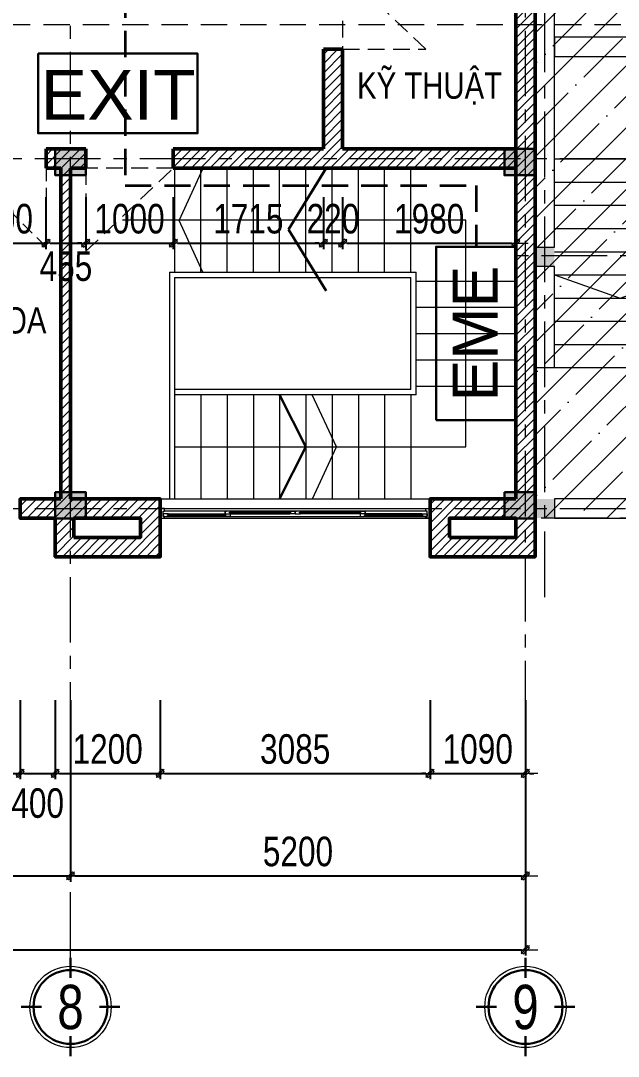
# Model space of a CAD drawing. Header units: millimetres. Extents: x 1109421 to 1726579, y -247837 to 144927.
# Drawn here: x 1678494 to 1685324, y -218979 to -207145 of the extents above; entities that cross this region are included whole.
import ezdxf
from ezdxf.enums import TextEntityAlignment as Align

# ---------------------------------------------------------------- set-up
doc = ezdxf.new("R2010")
doc.units = ezdxf.units.MM
doc.header["$LTSCALE"] = 600
doc.header["$MEASUREMENT"] = 0
for name, pattern in [('00_Hidden', [2.4, 1.6, -0.8]), ('CENTER', [2, 1.25, -0.25, 0.25, -0.25]), ('DASHED', [0.75, 0.5, -0.25]), ('HIDDEN', [0.375, 0.25, -0.125])]:
    doc.linetypes.add(name, pattern=pattern)
doc.layers.get('0').update_dxf_attribs({"lineweight": 0})
doc.layers.get('Defpoints').update_dxf_attribs({"lineweight": 0})
for name, color, linetype, lineweight in [('0.15_Cua', 144, 'Continuous', 15), ('cat1', 30, 'Continuous', 50), ('cat2', 22, 'Continuous', 30), ('dim', 144, 'Continuous', 13), ('hatch1', 136, 'Continuous', 9), ('LC Dim', 8, 'Continuous', 18), ('LC ISO', 153, 'Continuous', 13), ('LC Khac', 4, 'Continuous', 9), ('LC MANH DUT', 35, 'HIDDEN', 5), ('LC Text2', 7, 'Continuous', 25), ('Noi that', 35, 'Continuous', 9), ('PCCC - EXIT - THIET BI', 5, 'Continuous', 30), ('PCCC-ATTOMAT', 3, 'Continuous', 30), ('PCCC-BAO CHAY - DAY', 3, 'DASHED', 35), ('thay1', 63, 'Continuous', 18), ('truc', 76, 'CENTER', 9)]:
    doc.layers.add(name, color=color, linetype=linetype, lineweight=lineweight)
doc.styles.add('chu theo TCVN', font='arial.ttf')
doc.styles.add('EG 1', font='VHAVANB.TTF')
doc.styles.add('HOATBIF', font='hoatbif.shx', dxfattribs={"width": 0.8})
doc.styles.add('T2', font='VHARIAL.TTF', dxfattribs={"width": 0.8})
doc.styles.add('Tahoma', font='tahoma.ttf')
doc.dimstyles.new('1-135', dxfattribs={"dimscale": 135, "dimtxt": 2.5, "dimasz": 0.35, "dimexe": 0.5, "dimexo": 0, "dimgap": 0.8, "dimtad": 1, "dimdec": 0, "dimzin": 0, "dimdsep": 46, "dimtxsty": 'HOATBIF', "dimblk1": 'DOT', "dimblk2": 'DOT', "dimsah": 1, "dimcen": -1, "dimdle": 1, "dimclrd": 256, "dimclre": 256, "dimclrt": 4, "dimadec": 3, "dimazin": 2, "dimtfac": 0.333333, "dimtdec": 0, "dimtix": 1, "dimtmove": 2, "dimatfit": 3, "dimldrblk": 'DOT', "dimfxl": 1, "dimtvp": 0.833333, "dimtolj": 1, "dimtzin": 0, "dimarcsym": 0})

# ---------------------------------------------------------------- blocks, each defined once
blk = doc.blocks.new('t 2')
at = {"layer": 'LC Khac'}
for points in [[(-3380, -13058), (-3600, -13058), (-3600, -12838), (-3380, -12838)], [(-3380, -15934), (-3600, -15934), (-3600, -15714), (-3380, -15714)]]:
    blk.add_hatch(color=256, dxfattribs=at).paths.add_polyline_path(points)
at = {"layer": 'LC Khac', "ltscale": 5}
for p, q in [((-3380, -11829), (-1930, -11829)), ((-3380, -12094), (-1930, -12094)), ((-3380, -12359), (-1930, -12359)), ((-3380, -12624), (-1930, -12624)), ((-3380, -12889), (-1930, -12889)), ((-3380, -13154), (-1930, -13154)), ((-3380, -13419), (-1930, -13419)), ((-3380, -13684), (-1930, -13684)), ((-3380, -13949), (-1930, -13949)), ((-3380, -14214), (-1930, -14214))]:
    blk.add_line(p, q, dxfattribs=at)
for points in [[(-3600, -12838), (-3380, -12838), (-3380, -9544), (-3600, -9544)], [(-3600, -13058), (-3600, -14214), (-3380, -14214), (-3380, -13058)], [(-3380, -15934), (-110, -15934), (-110, -15714), (-3380, -15714)]]:
    blk.add_lwpolyline(points, close=True, dxfattribs=at)
for points in [[(2019, -10438), (-3380, -10438), (-3380, -10658), (2019, -10658)], [(-3380, -13154), (-2630, -13419), (-1880, -13154)]]:
    blk.add_lwpolyline(points, dxfattribs=at)
at = {"layer": 'truc'}
for p, q in [((-3490, -16837), (-3490, 0)), ((2023, -12938), (-3881, -12938)), ((2019, -15934), (-3600, -15934))]:
    blk.add_line(p, q, dxfattribs=at)
blk = doc.blocks.new('KyHieu TrucDinhVi')
at = {"color": 7, "lineweight": 30}
for p, q in [((0, 2.364), (0, 4)), ((-2.364, 0), (-4, 0)), ((2.364, 0), (4, 0)), ((0, -2.364), (0, -4))]:
    blk.add_line(p, q, dxfattribs=at)
blk.add_circle((0, 0), 3.3)
blk.add_circle((0, 0), 3, dxfattribs=at)
at = {"ltscale": 20, "style": 'Tahoma'}
blk.add_attdef('AA', text='', height=3, dxfattribs=at).set_placement((0, 0), align=Align.MIDDLE_CENTER)
blk = doc.blocks.new('DOT')
at = {"layer": 'dim'}
for p, q in [((-3, 0), (3, 0)), ((-1, -1), (1, 1))]:
    blk.add_line(p, q, dxfattribs=at)
blk.add_lwpolyline([(0.5, 1), (-1, -0.5), (-0.5, -1), (1, 0.5)], close=True, dxfattribs=at)
blk = doc.blocks.new('*D1681')
at = {"layer": 'Defpoints', "color": 0, "transparency": 16777216}
for p in [(1673063, -214911), (1679063, -214911), (1679063, -216917)]:
    blk.add_point(p, dxfattribs=at)
at = {"layer": 'dim', "lineweight": -2, "transparency": 16777216}
for p, q in [((1673063, -214911), (1673063, -216985)), ((1679063, -214911), (1679063, -216985)), ((1673111, -216917), (1679016, -216917))]:
    blk.add_line(p, q, dxfattribs=at)
at = {"layer": 'dim', "lineweight": -2, "transparency": 16777216, "xscale": 47.25, "yscale": 47.25, "zscale": 47.25, "rotation": 180}
blk.add_blockref('DOT', (1673063, -216917), dxfattribs=at)
at = {"layer": 'dim', "lineweight": -2, "transparency": 16777216, "xscale": 47.25, "yscale": 47.25, "zscale": 47.25}
blk.add_blockref('DOT', (1679063, -216917), dxfattribs=at)
at = {"layer": 'dim', "color": 4, "transparency": 16777216, "insert": (1676063, -216641), "char_height": 337.5, "attachment_point": 5, "style": 'HOATBIF'}
blk.add_mtext('\\A1;6000', dxfattribs=at)
blk = doc.blocks.new('_Dot')
at = {"color": 0, "linetype": 'ByBlock', "lineweight": -2}
blk.add_line((-0.5, 0), (-1, 0), dxfattribs=at)
at = {"color": 0, "linetype": 'ByBlock', "const_width": 0.5}
blk.add_lwpolyline([(-0.25, 0, 1), (0.25, 0, 1)], format="xyb", close=True, dxfattribs=at)
blk = doc.blocks.new('*D1682')
at = {"layer": 'Defpoints', "color": 0, "transparency": 16777216}
for p in [(1679063, -214911), (1684263, -214911), (1684263, -216917)]:
    blk.add_point(p, dxfattribs=at)
at = {"layer": 'dim', "lineweight": -2, "transparency": 16777216}
for p, q in [((1679063, -214911), (1679063, -216985)), ((1684263, -214911), (1684263, -216985)), ((1679111, -216917), (1684216, -216917))]:
    blk.add_line(p, q, dxfattribs=at)
at = {"layer": 'dim', "lineweight": -2, "transparency": 16777216, "xscale": 47.25, "yscale": 47.25, "zscale": 47.25, "rotation": 180}
blk.add_blockref('DOT', (1679063, -216917), dxfattribs=at)
at = {"layer": 'dim', "lineweight": -2, "transparency": 16777216, "xscale": 47.25, "yscale": 47.25, "zscale": 47.25}
blk.add_blockref('DOT', (1684263, -216917), dxfattribs=at)
at = {"layer": 'dim', "color": 4, "transparency": 16777216, "insert": (1681663, -216641), "char_height": 337.5, "attachment_point": 5, "style": 'HOATBIF'}
blk.add_mtext('\\A1;5200', dxfattribs=at)
blk = doc.blocks.new('*D1705')
at = {"layer": 'Defpoints', "color": 0, "transparency": 16777216}
for p in [(1673903, -214911), (1678488, -214911), (1678488, -215747)]:
    blk.add_point(p, dxfattribs=at)
at = {"layer": 'dim', "lineweight": -2, "transparency": 16777216}
for p, q in [((1673903, -214911), (1673903, -215814)), ((1678488, -214911), (1678488, -215814)), ((1673951, -215747), (1678441, -215747))]:
    blk.add_line(p, q, dxfattribs=at)
at = {"layer": 'dim', "lineweight": -2, "transparency": 16777216, "xscale": 47.25, "yscale": 47.25, "zscale": 47.25, "rotation": 180}
blk.add_blockref('DOT', (1673903, -215747), dxfattribs=at)
at = {"layer": 'dim', "lineweight": -2, "transparency": 16777216, "xscale": 47.25, "yscale": 47.25, "zscale": 47.25}
blk.add_blockref('DOT', (1678488, -215747), dxfattribs=at)
at = {"layer": 'dim', "color": 4, "transparency": 16777216, "insert": (1676196, -215470), "char_height": 337.5, "attachment_point": 5, "style": 'HOATBIF'}
blk.add_mtext('\\A1;4585', dxfattribs=at)
blk = doc.blocks.new('*D1706')
at = {"layer": 'Defpoints', "color": 0, "transparency": 16777216}
for p in [(1678488, -214911), (1678888, -214911), (1678888, -215747)]:
    blk.add_point(p, dxfattribs=at)
at = {"layer": 'dim', "lineweight": -2, "transparency": 16777216}
for p, q in [((1678488, -214911), (1678488, -215814)), ((1678888, -214911), (1678888, -215814)), ((1678536, -215747), (1678841, -215747))]:
    blk.add_line(p, q, dxfattribs=at)
at = {"layer": 'dim', "lineweight": -2, "transparency": 16777216, "xscale": 47.25, "yscale": 47.25, "zscale": 47.25, "rotation": 180}
blk.add_blockref('DOT', (1678488, -215747), dxfattribs=at)
at = {"layer": 'dim', "lineweight": -2, "transparency": 16777216, "xscale": 47.25, "yscale": 47.25, "zscale": 47.25}
blk.add_blockref('DOT', (1678888, -215747), dxfattribs=at)
at = {"layer": 'dim', "color": 4, "transparency": 16777216, "insert": (1678688, -216088), "char_height": 337.5, "attachment_point": 5, "style": 'HOATBIF'}
blk.add_mtext('\\A1;400', dxfattribs=at)
blk = doc.blocks.new('*D1707')
at = {"layer": 'Defpoints', "color": 0, "transparency": 16777216}
for p in [(1678888, -214911), (1680088, -214911), (1680088, -215747)]:
    blk.add_point(p, dxfattribs=at)
at = {"layer": 'dim', "lineweight": -2, "transparency": 16777216}
for p, q in [((1678888, -214911), (1678888, -215814)), ((1680088, -214911), (1680088, -215814)), ((1678936, -215747), (1680041, -215747))]:
    blk.add_line(p, q, dxfattribs=at)
at = {"layer": 'dim', "lineweight": -2, "transparency": 16777216, "xscale": 47.25, "yscale": 47.25, "zscale": 47.25, "rotation": 180}
blk.add_blockref('DOT', (1678888, -215747), dxfattribs=at)
at = {"layer": 'dim', "lineweight": -2, "transparency": 16777216, "xscale": 47.25, "yscale": 47.25, "zscale": 47.25}
blk.add_blockref('DOT', (1680088, -215747), dxfattribs=at)
at = {"layer": 'dim', "color": 4, "transparency": 16777216, "insert": (1679488, -215470), "char_height": 337.5, "attachment_point": 5, "style": 'HOATBIF'}
blk.add_mtext('\\A1;1200', dxfattribs=at)
blk = doc.blocks.new('*D1708')
at = {"layer": 'Defpoints', "color": 0, "transparency": 16777216}
for p in [(1680088, -214911), (1683173, -214911), (1683173, -215747)]:
    blk.add_point(p, dxfattribs=at)
at = {"layer": 'dim', "lineweight": -2, "transparency": 16777216}
for p, q in [((1680088, -214911), (1680088, -215814)), ((1683173, -214911), (1683173, -215814)), ((1680136, -215747), (1683126, -215747))]:
    blk.add_line(p, q, dxfattribs=at)
at = {"layer": 'dim', "lineweight": -2, "transparency": 16777216, "xscale": 47.25, "yscale": 47.25, "zscale": 47.25, "rotation": 180}
blk.add_blockref('DOT', (1680088, -215747), dxfattribs=at)
at = {"layer": 'dim', "lineweight": -2, "transparency": 16777216, "xscale": 47.25, "yscale": 47.25, "zscale": 47.25}
blk.add_blockref('DOT', (1683173, -215747), dxfattribs=at)
at = {"layer": 'dim', "color": 4, "transparency": 16777216, "insert": (1681631, -215470), "char_height": 337.5, "attachment_point": 5, "style": 'HOATBIF'}
blk.add_mtext('\\A1;3085', dxfattribs=at)
blk = doc.blocks.new('*D1709')
at = {"layer": 'Defpoints', "color": 0, "transparency": 16777216}
for p in [(1683173, -214911), (1684263, -214911), (1684263, -215747)]:
    blk.add_point(p, dxfattribs=at)
at = {"layer": 'dim', "lineweight": -2, "transparency": 16777216}
for p, q in [((1683173, -214911), (1683173, -215814)), ((1684263, -214911), (1684263, -215814)), ((1683126, -215747), (1683079, -215747)), ((1683173, -215747), (1684263, -215747)), ((1684311, -215747), (1684358, -215747))]:
    blk.add_line(p, q, dxfattribs=at)
at = {"layer": 'dim', "lineweight": -2, "transparency": 16777216, "xscale": 47.25, "yscale": 47.25, "zscale": 47.25}
blk.add_blockref('DOT', (1683173, -215747), dxfattribs=at)
at = {"layer": 'dim', "lineweight": -2, "transparency": 16777216, "xscale": 47.25, "yscale": 47.25, "zscale": 47.25, "rotation": 180}
blk.add_blockref('DOT', (1684263, -215747), dxfattribs=at)
at = {"layer": 'dim', "color": 4, "transparency": 16777216, "insert": (1683718, -215470), "char_height": 337.5, "attachment_point": 5, "style": 'HOATBIF'}
blk.add_mtext('\\A1;1090', dxfattribs=at)
blk = doc.blocks.new('*D1710')
at = {"layer": 'Defpoints', "color": 0, "transparency": 16777216}
for p in [(1642463, -214911), (1684263, -214911), (1684263, -217762)]:
    blk.add_point(p, dxfattribs=at)
at = {"layer": 'dim', "lineweight": -2, "transparency": 16777216}
for p, q in [((1642463, -214911), (1642463, -217829)), ((1684263, -214911), (1684263, -217829)), ((1642511, -217762), (1684216, -217762))]:
    blk.add_line(p, q, dxfattribs=at)
at = {"layer": 'dim', "lineweight": -2, "transparency": 16777216, "xscale": 47.25, "yscale": 47.25, "zscale": 47.25, "rotation": 180}
blk.add_blockref('DOT', (1642463, -217762), dxfattribs=at)
at = {"layer": 'dim', "lineweight": -2, "transparency": 16777216, "xscale": 47.25, "yscale": 47.25, "zscale": 47.25}
blk.add_blockref('DOT', (1684263, -217762), dxfattribs=at)
at = {"layer": 'dim', "color": 4, "transparency": 16777216, "insert": (1664478, -217485), "char_height": 337.5, "attachment_point": 5, "style": 'HOATBIF'}
blk.add_mtext('\\A1;41800', dxfattribs=at)
blk = doc.blocks.new('*U611')
for p, q in [((50, 0), (3035, 0)), ((50, -110), (3035, -110)), ((95, -20), (741, -20)), ((801, -50), (1482, -50)), ((801, -80), (1482, -80)), ((2284, -50), (1602, -50)), ((2284, -80), (1602, -80)), ((2990, -20), (2344, -20)), ((2990, -50), (2344, -50))]:
    blk.add_line(p, q)
at = {"color": 8, "lineweight": 5}
for p, q in [((50, -20), (3035, -20)), ((3035, -80), (50, -80)), ((95, -30), (741, -30)), ((95, -40), (741, -40)), ((95, -50), (741, -50)), ((801, -60), (1482, -60)), ((801, -70), (1482, -70)), ((2284, -60), (1602, -60)), ((2284, -70), (1602, -70)), ((2990, -30), (2344, -30)), ((2990, -40), (2344, -40))]:
    blk.add_line(p, q, dxfattribs=at)
for points in [[(50, -20), (35, -20), (35, -80), (50, -80), (50, -110), (0, -110), (0, 0), (0, 0), (0, 0), (50, 0), (50, -20), (35, -20)], [(3035, -20), (3050, -20), (3050, -80), (3035, -80), (3035, -110), (3085, -110), (3085, 0), (3085, 0), (3085, 0), (3035, 0), (3035, -20), (3050, -20)], [(95, -40), (95, -50), (35, -50), (35, -20), (95, -20), (95, -30), (85, -30), (85, -40), (95, -40)], [(741, -40), (741, -50), (801, -50), (801, -20), (741, -20), (741, -30), (751, -30), (751, -40), (741, -40)], [(801, -70), (801, -80), (741, -80), (741, -50), (801, -50), (801, -60), (791, -60), (791, -70), (801, -70)], [(741, -50), (741, -80), (756, -80)], [(1482, -70), (1482, -80), (1542, -80), (1542, -50), (1482, -50), (1482, -60), (1492, -60), (1492, -70), (1482, -70)], [(1542, -50), (1542, -80), (1527, -80)], [(1542, -50), (1542, -80), (1557, -80)], [(1602, -70), (1602, -80), (1542, -80), (1542, -50), (1602, -50), (1602, -60), (1592, -60), (1592, -70), (1602, -70)], [(2344, -40), (2344, -50), (2284, -50), (2284, -20), (2344, -20), (2344, -30), (2334, -30), (2334, -40), (2344, -40)], [(2284, -70), (2284, -80), (2344, -80), (2344, -50), (2284, -50), (2284, -60), (2294, -60), (2294, -70), (2284, -70)], [(2344, -50), (2344, -80), (2329, -80)], [(2990, -40), (2990, -50), (3050, -50), (3050, -20), (2990, -20), (2990, -30), (3000, -30), (3000, -40), (2990, -40)]]:
    blk.add_lwpolyline(points)
for centre, start, end in [((94, -32), 14.2151, 83.5658), ((94, -38), 276.4342, 345.7849), ((742, -32), 96.4342, 165.7849), ((742, -38), 194.2151, 263.5658), ((800, -62), 14.2151, 83.5658), ((800, -68), 276.4342, 345.7849), ((1483, -62), 96.4342, 165.7849), ((1483, -68), 194.2151, 263.5658), ((1602, -62), 14.2151, 83.5658), ((1602, -68), 276.4342, 345.7849), ((2285, -62), 96.4342, 165.7849), ((2285, -68), 194.2151, 263.5658), ((2343, -32), 14.2151, 83.5658), ((2343, -38), 276.4342, 345.7849), ((2991, -32), 96.4342, 165.7849), ((2991, -38), 194.2151, 263.5658)]:
    blk.add_arc(centre, 8.25, start, end, dxfattribs=at)
blk = doc.blocks.new('*D1751')
at = {"layer": 'Defpoints', "color": 0, "transparency": 16777216}
for p in [(1677883, -209162), (1678783, -209162), (1678783, -209687)]:
    blk.add_point(p, dxfattribs=at)
at = {"layer": 'dim', "lineweight": -2, "transparency": 16777216}
for p, q in [((1677883, -209162), (1677883, -209754)), ((1678783, -209162), (1678783, -209754)), ((1677836, -209687), (1677789, -209687)), ((1677883, -209687), (1678783, -209687)), ((1678831, -209687), (1678878, -209687))]:
    blk.add_line(p, q, dxfattribs=at)
at = {"layer": 'dim', "lineweight": -2, "transparency": 16777216, "xscale": 47.25, "yscale": 47.25, "zscale": 47.25}
blk.add_blockref('DOT', (1677883, -209687), dxfattribs=at)
at = {"layer": 'dim', "lineweight": -2, "transparency": 16777216, "xscale": 47.25, "yscale": 47.25, "zscale": 47.25, "rotation": 180}
blk.add_blockref('DOT', (1678783, -209687), dxfattribs=at)
at = {"layer": 'dim', "color": 4, "transparency": 16777216, "insert": (1678333, -209410), "char_height": 337.5, "attachment_point": 5, "style": 'HOATBIF'}
blk.add_mtext('\\A1;900', dxfattribs=at)
blk = doc.blocks.new('*D1752')
at = {"layer": 'Defpoints', "color": 0, "transparency": 16777216}
for p in [(1678783, -209162), (1679238, -209162), (1679238, -209687)]:
    blk.add_point(p, dxfattribs=at)
at = {"layer": 'dim', "lineweight": -2, "transparency": 16777216}
for p, q in [((1678783, -209162), (1678783, -209754)), ((1679238, -209162), (1679238, -209754)), ((1678831, -209687), (1679191, -209687))]:
    blk.add_line(p, q, dxfattribs=at)
at = {"layer": 'dim', "lineweight": -2, "transparency": 16777216, "xscale": 47.25, "yscale": 47.25, "zscale": 47.25, "rotation": 180}
blk.add_blockref('DOT', (1678783, -209687), dxfattribs=at)
at = {"layer": 'dim', "lineweight": -2, "transparency": 16777216, "xscale": 47.25, "yscale": 47.25, "zscale": 47.25}
blk.add_blockref('DOT', (1679238, -209687), dxfattribs=at)
at = {"layer": 'dim', "color": 4, "transparency": 16777216, "insert": (1679011, -209952), "char_height": 337.5, "attachment_point": 5, "style": 'HOATBIF'}
blk.add_mtext('\\A1;455', dxfattribs=at)
blk = doc.blocks.new('*D1753')
at = {"layer": 'Defpoints', "color": 0, "transparency": 16777216}
for p in [(1679238, -209162), (1680238, -209162), (1680238, -209687)]:
    blk.add_point(p, dxfattribs=at)
at = {"layer": 'dim', "lineweight": -2, "transparency": 16777216}
for p, q in [((1679238, -209162), (1679238, -209754)), ((1680238, -209162), (1680238, -209754)), ((1679191, -209687), (1679144, -209687)), ((1679238, -209687), (1680238, -209687)), ((1680286, -209687), (1680333, -209687))]:
    blk.add_line(p, q, dxfattribs=at)
at = {"layer": 'dim', "lineweight": -2, "transparency": 16777216, "xscale": 47.25, "yscale": 47.25, "zscale": 47.25}
blk.add_blockref('DOT', (1679238, -209687), dxfattribs=at)
at = {"layer": 'dim', "lineweight": -2, "transparency": 16777216, "xscale": 47.25, "yscale": 47.25, "zscale": 47.25, "rotation": 180}
blk.add_blockref('DOT', (1680238, -209687), dxfattribs=at)
at = {"layer": 'dim', "color": 4, "transparency": 16777216, "insert": (1679738, -209410), "char_height": 337.5, "attachment_point": 5, "style": 'HOATBIF'}
blk.add_mtext('\\A1;1000', dxfattribs=at)
blk = doc.blocks.new('*D1754')
at = {"layer": 'Defpoints', "color": 0, "transparency": 16777216}
for p in [(1680238, -209162), (1681953, -209162), (1681953, -209687)]:
    blk.add_point(p, dxfattribs=at)
at = {"layer": 'dim', "lineweight": -2, "transparency": 16777216}
for p, q in [((1680238, -209162), (1680238, -209754)), ((1681953, -209162), (1681953, -209754)), ((1680286, -209687), (1681906, -209687))]:
    blk.add_line(p, q, dxfattribs=at)
at = {"layer": 'dim', "lineweight": -2, "transparency": 16777216, "xscale": 47.25, "yscale": 47.25, "zscale": 47.25, "rotation": 180}
blk.add_blockref('DOT', (1680238, -209687), dxfattribs=at)
at = {"layer": 'dim', "lineweight": -2, "transparency": 16777216, "xscale": 47.25, "yscale": 47.25, "zscale": 47.25}
blk.add_blockref('DOT', (1681953, -209687), dxfattribs=at)
at = {"layer": 'dim', "color": 4, "transparency": 16777216, "insert": (1681096, -209410), "char_height": 337.5, "attachment_point": 5, "style": 'HOATBIF'}
blk.add_mtext('\\A1;1715', dxfattribs=at)
blk = doc.blocks.new('*D1755')
at = {"layer": 'Defpoints', "color": 0, "transparency": 16777216}
for p in [(1681953, -209162), (1682173, -209162), (1682173, -209687)]:
    blk.add_point(p, dxfattribs=at)
at = {"layer": 'dim', "lineweight": -2, "transparency": 16777216}
for p, q in [((1681953, -209162), (1681953, -209754)), ((1682173, -209162), (1682173, -209754)), ((1681906, -209687), (1681859, -209687)), ((1681953, -209687), (1682173, -209687)), ((1682221, -209687), (1682268, -209687))]:
    blk.add_line(p, q, dxfattribs=at)
at = {"layer": 'dim', "lineweight": -2, "transparency": 16777216, "xscale": 47.25, "yscale": 47.25, "zscale": 47.25}
blk.add_blockref('DOT', (1681953, -209687), dxfattribs=at)
at = {"layer": 'dim', "lineweight": -2, "transparency": 16777216, "xscale": 47.25, "yscale": 47.25, "zscale": 47.25, "rotation": 180}
blk.add_blockref('DOT', (1682173, -209687), dxfattribs=at)
at = {"layer": 'dim', "color": 4, "transparency": 16777216, "insert": (1682063, -209410), "char_height": 337.5, "attachment_point": 5, "style": 'HOATBIF'}
blk.add_mtext('\\A1;220', dxfattribs=at)
blk = doc.blocks.new('*D1756')
at = {"layer": 'Defpoints', "color": 0, "transparency": 16777216}
for p in [(1682173, -209162), (1684153, -209162), (1684153, -209687)]:
    blk.add_point(p, dxfattribs=at)
at = {"layer": 'dim', "lineweight": -2, "transparency": 16777216}
for p, q in [((1682173, -209162), (1682173, -209754)), ((1684153, -209162), (1684153, -209754)), ((1682221, -209687), (1684106, -209687))]:
    blk.add_line(p, q, dxfattribs=at)
at = {"layer": 'dim', "lineweight": -2, "transparency": 16777216, "xscale": 47.25, "yscale": 47.25, "zscale": 47.25, "rotation": 180}
blk.add_blockref('DOT', (1682173, -209687), dxfattribs=at)
at = {"layer": 'dim', "lineweight": -2, "transparency": 16777216, "xscale": 47.25, "yscale": 47.25, "zscale": 47.25}
blk.add_blockref('DOT', (1684153, -209687), dxfattribs=at)
at = {"layer": 'dim', "color": 4, "transparency": 16777216, "insert": (1683163, -209410), "char_height": 337.5, "attachment_point": 5, "style": 'HOATBIF'}
blk.add_mtext('\\A1;1980', dxfattribs=at)
blk = doc.blocks.new('COT BT')
at = {"layer": 'cat2', "ltscale": 2}
h = blk.add_hatch(color=256, dxfattribs=at)
h.dxf.hatch_style = 1
h.paths.add_polyline_path([(240, 190), (-110, 190), (-110, -110), (240, -110)])
blk.add_lwpolyline([(-110, 190), (240, 190), (240, -110), (-110, -110)], close=True, dxfattribs=at)

msp = doc.modelspace()

# ---------------------------------------------------------------- hatches: boundary and pattern name
at = {"layer": 'hatch1'}
h = msp.add_hatch(dxfattribs=at)
h.set_pattern_fill('ANSI35', color=256, scale=2000)
h.set_pattern_definition([(45, (-405632.86, -255874.6), (-353.55339, 353.55339), []), (45, (-405279.3, -255874.6), (-353.55339, 353.55339), [625, -125, 0, -125])])
h.paths.add_polyline_path([(1686935.2, -198533.3), (1684373.4, -198533.3), (1684373.4, -212830.3), (1686935.2, -212830.3)])
h.paths.add_polyline_path([(1684806.6, -205939.1), (1686494.2, -205939.1), (1686494.2, -205216), (1684806.6, -205216)], flags=24)
h.paths.add_polyline_path([(1684408.5, -205419.6), (1686915.8, -205419.6), (1686915.8, -204688.2), (1684408.5, -204688.2)], flags=24)
h = msp.add_hatch(dxfattribs=at)
h.set_pattern_fill('ANSI31', color=256, scale=600)
h.set_pattern_definition([(45, (-379140.31, -175305.75), (-53.0330086, 53.0330086), [])])
h.paths.add_polyline_path([(1684373.4, -200610.3), (1642353.4, -200610.3), (1642353.4, -206120.3), (1642573.4, -206120.3), (1642573.4, -200830.3), (1644813.4, -200830.3), (1644813.4, -206620.3), (1645033.4, -206620.3), (1645033.4, -200830.3), (1654353.4, -200830.3), (1654353.4, -206020.3), (1654573.4, -206020.3), (1654573.4, -205830.3), (1657853.4, -205830.3), (1657853.4, -205720.3), (1654573.4, -205720.3), (1654573.4, -200830.3), (1659073.4, -200830.3), (1659073.4, -205720.3), (1658853.4, -205720.3), (1658853.4, -205830.3), (1659695.2, -205830.3), (1659915.2, -205610.3), (1659293.4, -205610.3), (1659293.4, -200830.3), (1661753.4, -200830.3), (1661753.4, -205610.3), (1661075.2, -205610.3), (1661295.2, -205830.3), (1664183.4, -205830.3), (1664183.4, -205720.3), (1661973.4, -205720.3), (1661973.4, -200830.3), (1666953.4, -200830.3), (1666953.4, -205720.3), (1667173.4, -205720.3), (1667173.4, -200830.3), (1669998.4, -200830.3), (1669998.4, -203830.3), (1668898.4, -203830.3), (1668898.4, -204710.3), (1669008.4, -204710.3), (1669008.4, -203940.3), (1671008.4, -203940.3), (1671008.4, -204710.3), (1671118.4, -204710.3), (1671118.4, -203830.3), (1670218.4, -203830.3), (1670218.4, -200830.3), (1672953.4, -200830.3), (1672953.4, -205720.3), (1671118.4, -205720.3), (1671118.4, -205610.3), (1671008.4, -205610.3), (1671008.4, -205830.3), (1673498.4, -205830.3), (1673498.4, -205610.3), (1673173.4, -205610.3), (1673173.4, -200830.3), (1676008.4, -200830.3), (1676008.4, -205610.3), (1675898.4, -205610.3), (1675898.4, -205830.3), (1676008.4, -205830.3), (1676378.4, -205830.3), (1676378.4, -205610.3), (1676118.4, -205610.3), (1676118.4, -200830.3), (1679008.4, -200830.3), (1679008.4, -205610.3), (1678778.4, -205610.3), (1678778.4, -205830.3), (1679443.4, -205830.3), (1679443.4, -205610.3), (1679118.4, -205610.3), (1679118.4, -200830.3), (1684153.4, -200830.3), (1684153.4, -205610.3), (1681843.4, -205610.3), (1681843.4, -205830.3), (1681953.4, -205830.3), (1681953.4, -206570.3), (1682173.4, -206570.3), (1682173.4, -205830.3), (1684153.4, -205830.3), (1684153.4, -212610.3), (1683173.4, -212610.3), (1683173.4, -213270.3), (1684373.4, -213270.3), (1684373.4, -212610.3)])
h.paths.add_polyline_path([(1683393.4, -212830.3), (1684153.4, -212830.3), (1684153.4, -213050.3), (1683393.4, -213050.3)], flags=16)
h.paths.add_polyline_path([(1669008.4, -205610.3), (1668898.4, -205610.3), (1668898.4, -205720.3), (1665483.4, -205720.3), (1665483.4, -205830.3), (1669008.4, -205830.3)], flags=17)
h.paths.add_polyline_path([(1674998.4, -205610.3), (1674698.4, -205610.3), (1674698.4, -205830.3), (1674998.4, -205830.3)], flags=17)
h.paths.add_polyline_path([(1677878.4, -205610.3), (1677578.4, -205610.3), (1677578.4, -205830.3), (1677878.4, -205830.3)], flags=17)
h.paths.add_polyline_path([(1680943.4, -205610.3), (1680643.4, -205610.3), (1680643.4, -205830.3), (1680943.4, -205830.3)], flags=17)
h.paths.add_polyline_path([(1682173.4, -207470.3), (1681953.4, -207470.3), (1681953.4, -208610.3), (1680238.4, -208610.3), (1680238.4, -208830.3), (1684153.4, -208830.3), (1684153.4, -208610.3), (1682173.4, -208610.3)], flags=17)
h.paths.add_polyline_path([(1680088.4, -212610.3), (1679063.4, -212610.3), (1679063.4, -208830.3), (1679238.4, -208830.3), (1679238.4, -208610.3), (1678783.4, -208610.3), (1678783.4, -208830.3), (1678953.4, -208830.3), (1678953.4, -212610.3), (1678488.4, -212610.3), (1678488.4, -212830.3), (1678888.4, -212830.3), (1678888.4, -213270.3), (1680088.4, -213270.3)])
h.paths.add_polyline_path([(1679102.9, -212830.3), (1679862.9, -212830.3), (1679862.9, -213050.3), (1679102.9, -213050.3)], flags=16)
h.paths.add_polyline_path([(1676383.4, -208610.3), (1675898.4, -208610.3), (1675898.4, -208830.3), (1676008.4, -208830.3), (1676008.4, -212610.3), (1676118.4, -212610.3), (1676118.4, -208830.3), (1676383.4, -208830.3)], flags=17)
h.paths.add_polyline_path([(1673498.4, -208610.3), (1672788.4, -208610.3), (1672788.4, -208830.3), (1673008.4, -208830.3), (1673008.4, -212610.3), (1673118.4, -212610.3), (1673118.4, -208830.3), (1673498.4, -208830.3)], flags=17)
h.paths.add_polyline_path([(1674998.4, -208610.3), (1674698.4, -208610.3), (1674698.4, -208830.3), (1674998.4, -208830.3)], flags=17)
h.paths.add_polyline_path([(1677883.4, -208610.3), (1677583.4, -208610.3), (1677583.4, -208830.3), (1677883.4, -208830.3)], flags=17)
h.paths.add_polyline_path([(1673903.4, -212610.3), (1673503.4, -212610.3), (1672623.4, -212610.3), (1672223.4, -212610.3), (1672223.4, -212830.3), (1672623.4, -212830.3), (1672623.4, -213050.3), (1673503.4, -213050.3), (1673503.4, -212830.3), (1673903.4, -212830.3)], flags=17)
h.paths.add_polyline_path([(1671488.4, -208610.3), (1666668.4, -208610.3), (1666668.4, -208830.3), (1671488.4, -208830.3)], flags=17)
h.paths.add_polyline_path([(1665368.4, -208610.3), (1664463.4, -208610.3), (1664463.4, -212610.3), (1664573.4, -212610.3), (1664573.4, -208830.3), (1665368.4, -208830.3)], flags=17)
h.paths.add_polyline_path([(1667503.4, -212830.3), (1667903.4, -212830.3), (1667903.4, -212610.3), (1667503.4, -212610.3), (1666623.4, -212610.3), (1666623.4, -212830.3), (1666623.4, -213050.3), (1667503.4, -213050.3)], flags=17)
h.paths.add_polyline_path([(1662303.4, -212610.3), (1661423.4, -212610.3), (1661423.4, -212830.3), (1661423.4, -213050.3), (1662303.4, -213050.3)], flags=17)
h.paths.add_polyline_path([(1659623.4, -212610.3), (1658743.4, -212610.3), (1658343.4, -212610.3), (1658343.4, -212830.3), (1658743.4, -212830.3), (1658743.4, -213050.3), (1659623.4, -213050.3), (1659623.4, -212830.3)], flags=17)
h.paths.add_polyline_path([(1654903.4, -212830.3), (1655303.4, -212830.3), (1655303.4, -212610.3), (1654903.4, -212610.3), (1654573.4, -212610.3), (1654573.4, -208420.3), (1654353.4, -208420.3), (1654353.4, -212610.3), (1654023.4, -212610.3), (1653623.4, -212610.3), (1653623.4, -212830.3), (1654023.4, -212830.3), (1654023.4, -213050.3), (1654903.4, -213050.3)], flags=17)
h.paths.add_polyline_path([(1649303.4, -212610.3), (1648903.4, -212610.3), (1648023.4, -212610.3), (1647623.4, -212610.3), (1647623.4, -212830.3), (1648023.4, -212830.3), (1648023.4, -213050.3), (1648903.4, -213050.3), (1648903.4, -212830.3), (1649303.4, -212830.3)], flags=17)
h.paths.add_polyline_path([(1643633.4, -212610.3), (1643233.4, -212610.3), (1642573.4, -212610.3), (1642573.4, -208320.3), (1642353.4, -208320.3), (1642353.4, -212830.3), (1642353.4, -213050.3), (1643233.4, -213050.3), (1643233.4, -212830.3), (1643633.4, -212830.3)], flags=17)
h.paths.add_polyline_path([(1645033.4, -207920.3), (1644813.4, -207920.3), (1644813.4, -212610.3), (1645033.4, -212610.3)], flags=17)

# ---------------------------------------------------------------- linework, layer by layer
at = {"layer": 'cat1'}
for p, q in [((1684373.4, -200610.3), (1684373.4, -212610.3)), ((1684153.4, -212610.3), (1684153.4, -205830.3)), ((1681953.4, -208610.3), (1681953.4, -207470.3)), ((1682173.4, -207470.3), (1681953.4, -207470.3)), ((1682173.4, -208610.3), (1682173.4, -207470.3)), ((1678783.4, -208610.3), (1679238.4, -208610.3)), ((1678783.4, -208830.3), (1678783.4, -208610.3)), ((1679238.4, -208610.3), (1679238.4, -208830.3)), ((1680238.4, -208610.3), (1680238.4, -208830.3)), ((1680238.4, -208610.3), (1681953.4, -208610.3)), ((1682173.4, -208610.3), (1684153.4, -208610.3)), ((1678783.4, -208830.3), (1678953.4, -208830.3)), ((1678953.4, -208830.3), (1678953.4, -212610.3)), ((1679063.4, -208830.3), (1679063.4, -212610.3)), ((1679063.4, -208830.3), (1679238.4, -208830.3)), ((1680238.4, -208830.3), (1684153.4, -208830.3))]:
    msp.add_line(p, q, dxfattribs=at)
for points in [[(1679063.4, -212610.3), (1680088.4, -212610.3), (1680088.4, -213270.3), (1678888.4, -213270.3), (1678888.4, -212830.3), (1678488.4, -212830.3), (1678488.4, -212610.3), (1678953.4, -212610.3)], [(1684153.4, -212610.3), (1683173.4, -212610.3), (1683173.4, -213270.3), (1684373.4, -213270.3), (1684373.4, -212610.3)]]:
    msp.add_lwpolyline(points, dxfattribs=at)
for points in [[(1679102.9, -213050.3), (1679862.9, -213050.3), (1679862.9, -212830.3), (1679102.9, -212830.3)], [(1683393.4, -213050.3), (1684153.4, -213050.3), (1684153.4, -212830.3), (1683393.4, -212830.3)]]:
    msp.add_lwpolyline(points, close=True, dxfattribs=at)
at = {"layer": 'cat2'}
for p in [(1681984.4, -208830.3), (1681984.4, -210230.3)]:
    msp.add_line(p, (1681553.4, -209530.3), dxfattribs=at)
msp.add_lwpolyline([(1681453.4, -211420.3), (1681753.4, -212015.3), (1681453.4, -212610.3)], dxfattribs=at)
at = {"layer": 'hatch1'}
for points in [[(1680577.4, -210020.3), (1680303.4, -209426.5), (1680578.6, -208830.3)], [(1681827.8, -212609.1), (1682101.8, -212015.3), (1681826.7, -211419.1)]]:
    msp.add_lwpolyline(points, dxfattribs=at)
at = {"layer": 'LC Dim'}
for p, q in [((1683583.4, -209425.3), (1679658.4, -209425.3)), ((1683583.4, -212015.3), (1683583.4, -209425.3)), ((1680253.4, -212015.3), (1682151.8, -212015.3)), ((1682151.8, -212015.3), (1683583.4, -212015.3))]:
    msp.add_line(p, q, dxfattribs=at)
at = {"layer": 'LC MANH DUT', "ltscale": 2}
msp.add_line((1638704, -207186.6), (1687360.1, -207186.6), dxfattribs=at)
at = {"layer": 'LC MANH DUT'}
msp.add_lwpolyline([(1678783.4, -208830.3), (1678783.4, -209730.3), (1677883.4, -208830.3)], dxfattribs=at)
at = {"layer": 'Noi that', "linetype": '00_Hidden', "ltscale": 0.2}
for p, q in [((1682173.4, -206570.3), (1682173.4, -207470.3)), ((1683123.4, -207470.3), (1682173.4, -206570.3)), ((1682173.4, -207470.3), (1683123.4, -207470.3)), ((1680238.4, -208830.3), (1679238.4, -208830.3)), ((1679238.4, -208830.3), (1679238.4, -209780.3)), ((1679238.4, -209780.3), (1680238.4, -208830.3))]:
    msp.add_line(p, q, dxfattribs=at)
at = {"layer": 'PCCC - EXIT - THIET BI', "ltscale": 0.2}
for p, q in [((1684153.4, -209729.1), (1683242.2, -209729.1)), ((1683242.2, -209729.1), (1683242.2, -211711.5)), ((1684153.4, -211711.5), (1684153.4, -209729.1))]:
    msp.add_line(p, q, dxfattribs=at)
msp.add_lwpolyline([(1683242.2, -211711.5), (1684153.4, -211711.5), (1684153.4, -209729.1), (1683242.2, -209729.1)], close=True, dxfattribs=at)
at = {"layer": 'PCCC-ATTOMAT'}
msp.add_lwpolyline([(1678693.4, -207519.9), (1678693.4, -208431.1), (1680515.9, -208431.1), (1680515.9, -207519.9)], close=True, dxfattribs=at)
at = {"layer": 'PCCC-BAO CHAY - DAY'}
msp.add_lwpolyline([(1661095.6, -206361.1), (1679686.2, -206361.1), (1679686.2, -209027.8), (1683697.8, -209027.8), (1683697.8, -209729.1)], dxfattribs=at)
at = {"layer": 'thay1'}
for p, q in [((1680253.4, -208830.3), (1680253.4, -210020.3)), ((1680553.4, -210020.3), (1680553.4, -208830.3)), ((1680853.4, -210020.3), (1680853.4, -208830.3)), ((1681153.4, -210020.3), (1681153.4, -208830.3)), ((1681453.4, -210020.3), (1681453.4, -208830.3)), ((1681753.4, -210020.3), (1681753.4, -208830.3)), ((1682053.4, -210020.3), (1682053.4, -208830.3)), ((1682353.4, -210020.3), (1682353.4, -208830.3)), ((1682653.4, -210020.3), (1682653.4, -208830.3)), ((1682953.4, -210020.3), (1682953.4, -208830.3)), ((1680193.4, -210020.3), (1683013.4, -210020.3)), ((1680193.4, -210020.3), (1680193.4, -212610.3)), ((1683013.4, -211420.3), (1683013.4, -210020.3)), ((1680253.4, -210080.3), (1682953.4, -210080.3)), ((1680253.4, -210080.3), (1680253.4, -212610.3)), ((1682953.4, -211360.3), (1682953.4, -210080.3)), ((1683013.4, -210120.3), (1684153.4, -210120.3)), ((1683013.4, -210420.3), (1684153.4, -210420.3)), ((1683013.4, -210720.3), (1684153.4, -210720.3)), ((1683013.4, -211020.3), (1684153.4, -211020.3)), ((1683013.4, -211320.3), (1684153.4, -211320.3)), ((1682953.4, -211360.3), (1680253.4, -211360.3)), ((1683013.4, -211420.3), (1680253.4, -211420.3)), ((1680553.4, -211420.3), (1680553.4, -212610.3)), ((1680853.4, -211420.3), (1680853.4, -212610.3)), ((1681153.4, -211420.3), (1681153.4, -212610.3)), ((1681453.4, -211420.3), (1681453.4, -212610.3)), ((1681753.4, -211420.3), (1681753.4, -212610.3)), ((1682053.4, -211420.3), (1682053.4, -212610.3)), ((1682353.4, -211420.3), (1682353.4, -212610.3)), ((1682653.4, -211420.3), (1682653.4, -212610.3)), ((1682953.4, -211420.3), (1682953.4, -212610.3)), ((1682953.4, -211420.3), (1682953.4, -212610.3)), ((1680082.9, -212610.3), (1683173.4, -212610.3)), ((1680082.9, -212830.3), (1683173.4, -212830.3))]:
    msp.add_line(p, q, dxfattribs=at)
at = {"layer": 'truc'}
for p, q in [((1679063.4, -217852.6), (1679063.4, -197632.2)), ((1684263.4, -217609), (1684263.4, -197632.2)), ((1640256.1, -208720.3), (1687226.8, -208720.3)), ((1640256.1, -212720.3), (1687226.8, -212720.3))]:
    msp.add_line(p, q, dxfattribs=at)

# ---------------------------------------------------------------- block references
at = {"layer": '0.15_Cua', "xscale": -1, "rotation": 180}
msp.add_blockref('*U611', (1680088.4, -212830.3), dxfattribs=at)
at = {"layer": 'cat1'}
for name, p in [('t 2', (1687973.8, -196895.8)), ('COT BT', (1678998.4, -212722.7)), ('COT BT', (1684133.4, -212722.7))]:
    msp.add_blockref(name, p, dxfattribs=at)
at = {"layer": 'cat1', "rotation": 180}
for p in [(1679128.4, -208720.3), (1684263.4, -208720.3)]:
    msp.add_blockref('COT BT', p, dxfattribs=at)
at = {"layer": 'LC ISO'}
ref = msp.add_blockref('KyHieu TrucDinhVi', (1679063.4, -218415.9), dxfattribs=dict(at, xscale=140.8352653944289, yscale=140.8352653944289, zscale=140.8352653944289))
ref.add_attrib('AA', '8', dxfattribs={"layer": '0', "ltscale": 20, "height": 507, "style": 'EG 1', "width": 0.8}).set_placement((1679063.4, -218415.9), align=Align.MIDDLE_CENTER)
ref = msp.add_blockref('KyHieu TrucDinhVi', (1684263.4, -218415.9), dxfattribs=dict(at, xscale=140.8352653944289, yscale=140.8352653944289, zscale=140.8352653944289))
ref.add_attrib('AA', '9', dxfattribs={"layer": '0', "ltscale": 20, "height": 507, "style": 'EG 1', "width": 0.8}).set_placement((1684263.4, -218415.9), align=Align.MIDDLE_CENTER)

# ---------------------------------------------------------------- texts
at = {"layer": 'LC Text2', "style": 'T2', "width": 0.8}
for s, p in [('kü thuËt', (1682338.4, -208036.8)), ('phßng t.khoa', (1676217.9, -210719.5))]:
    msp.add_text(s, height=300, dxfattribs=at).set_placement(p)
at = {"layer": 'PCCC - EXIT - THIET BI', "ltscale": 0.2, "style": 'chu theo TCVN'}
msp.add_text('EME', height=512.58, rotation=90, dxfattribs=at).set_placement((1683944.7, -211497))
at = {"layer": 'PCCC-ATTOMAT', "style": 'chu theo TCVN'}
msp.add_text('EXIT', height=569.53, dxfattribs=at).set_placement((1678723.7, -208277.4))

# ---------------------------------------------------------------- dimensions: what is measured, and where the dimension line sits
at = {"layer": 'dim'}
for base, p1, p2, picture, middle in [((1678783.4, -209686.6), (1677883.4, -209162), (1678783.4, -209162), '*D1751', (1678333.4, -209409.8)), ((1680238.4, -209686.6), (1679238.4, -209162), (1680238.4, -209162), '*D1753', (1679738.4, -209409.8)), ((1681953.4, -209686.6), (1680238.4, -209162), (1681953.4, -209162), '*D1754', (1681095.9, -209409.8)), ((1682173.4, -209686.6), (1681953.4, -209162), (1682173.4, -209162), '*D1755', (1682063.4, -209409.8)), ((1684153.4, -209686.6), (1682173.4, -209162), (1684153.4, -209162), '*D1756', (1683163.4, -209409.8)), ((1679063.4, -216917.3), (1673063.4, -214910.6), (1679063.4, -214910.6), '*D1681', (1676063.4, -216640.5)), ((1678488.4, -215746.7), (1673903.4, -214910.6), (1678488.4, -214910.6), '*D1705', (1676195.9, -215470)), ((1680088.4, -215746.7), (1678888.4, -214910.6), (1680088.4, -214910.6), '*D1707', (1679488.4, -215470)), ((1684263.4, -216917.3), (1679063.4, -214910.6), (1684263.4, -214910.6), '*D1682', (1681663.4, -216640.5)), ((1683173.4, -215746.7), (1680088.4, -214910.6), (1683173.4, -214910.6), '*D1708', (1681630.9, -215470)), ((1684263.4, -215746.7), (1683173.4, -214910.6), (1684263.4, -214910.6), '*D1709', (1683718.4, -215470))]:
    dim = msp.add_linear_dim(base=base, p1=p1, p2=p2, dimstyle='1-135', dxfattribs=at)
    dim.commit()
    dim.dimension.update_dxf_attribs({"geometry": picture, "text_midpoint": middle})
for base, p1, p2, picture, middle in [((1679238.4, -209686.6), (1678783.4, -209162), (1679238.4, -209162), '*D1752', (1679010.9, -209951.6)), ((1684263.4, -217761.8), (1642463.4, -214910.6), (1684263.4, -214910.6), '*D1710', (1664477.8, -217485)), ((1678888.4, -215746.7), (1678488.4, -214910.6), (1678888.4, -214910.6), '*D1706', (1678688.4, -216087.9))]:
    dim = msp.add_linear_dim(base=base, p1=p1, p2=p2, dimstyle='1-135', dxfattribs=at)
    dim.commit()
    dim.dimension.update_dxf_attribs({"geometry": picture, "text_midpoint": middle, "dimtype": 160})

doc.saveas('drawing.dxf')
